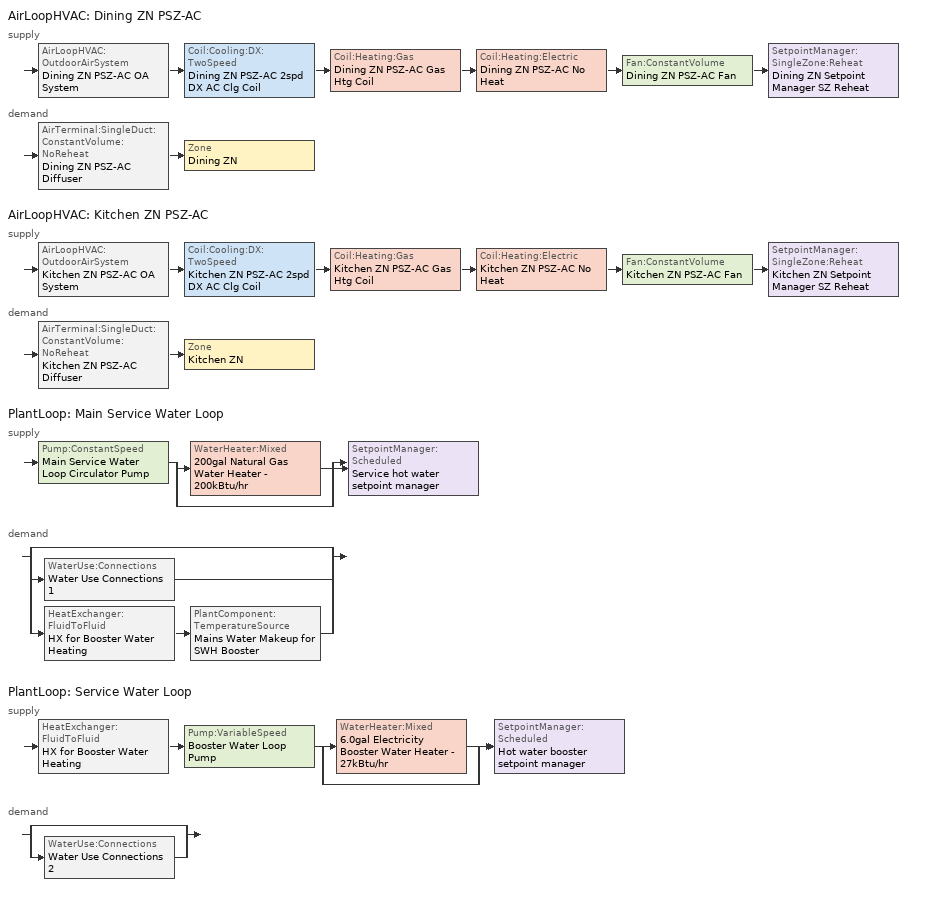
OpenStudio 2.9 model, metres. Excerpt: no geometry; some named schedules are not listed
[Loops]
AirLoopHVAC 'Dining ZN PSZ-AC'
 supply: AirLoopHVAC:OutdoorAirSystem 'Dining ZN PSZ-AC OA System' > Coil:Cooling:DX:TwoSpeed 'Dining ZN PSZ-AC 2spd DX AC Clg Coil' > Coil:Heating:Gas 'Dining ZN PSZ-AC Gas Htg Coil' > Coil:Heating:Electric 'Dining ZN PSZ-AC No Heat' > Fan:ConstantVolume 'Dining ZN PSZ-AC Fan' > SetpointManager:SingleZone:Reheat 'Dining ZN Setpoint Manager SZ Reheat'
 demand: AirTerminal:SingleDuct:ConstantVolume:NoReheat 'Dining ZN PSZ-AC Diffuser' > Zone 'Dining ZN'
AirLoopHVAC 'Kitchen ZN PSZ-AC'
 supply: AirLoopHVAC:OutdoorAirSystem 'Kitchen ZN PSZ-AC OA System' > Coil:Cooling:DX:TwoSpeed 'Kitchen ZN PSZ-AC 2spd DX AC Clg Coil' > Coil:Heating:Gas 'Kitchen ZN PSZ-AC Gas Htg Coil' > Coil:Heating:Electric 'Kitchen ZN PSZ-AC No Heat' > Fan:ConstantVolume 'Kitchen ZN PSZ-AC Fan' > SetpointManager:SingleZone:Reheat 'Kitchen ZN Setpoint Manager SZ Reheat'
 demand: AirTerminal:SingleDuct:ConstantVolume:NoReheat 'Kitchen ZN PSZ-AC Diffuser' > Zone 'Kitchen ZN'
PlantLoop 'Main Service Water Loop'
 supply: Pump:ConstantSpeed 'Main Service Water Loop Circulator Pump' > split
  | WaterHeater:Mixed '200gal Natural Gas Water Heater - 200kBtu/hr'
  | bypass
  join > SetpointManager:Scheduled 'Service hot water setpoint manager'
 demand: split
  | bypass
  | WaterUse:Connections 'Water Use Connections 1'
  | HeatExchanger:FluidToFluid 'HX for Booster Water Heating' > PlantComponent:TemperatureSource 'Mains Water Makeup for SWH Booster'
PlantLoop 'Service Water Loop'
 supply: HeatExchanger:FluidToFluid 'HX for Booster Water Heating' > Pump:VariableSpeed 'Booster Water Loop Pump' > split
  | WaterHeater:Mixed '6.0gal Electricity Booster Water Heater - 27kBtu/hr'
  | bypass
  join > SetpointManager:Scheduled 'Hot water booster setpoint manager'
 demand: split
  | bypass
  | WaterUse:Connections 'Water Use Connections 2'
[Sizing:Zone] Zone Cooling Design Supply Air Temperature Input Method=SupplyAirTemperature; Zone Cooling Design Supply Air Temperature {C}=12.7778; Zone Cooling Design Supply Air Temperature Difference {deltaC}=11.11; Zone Heating Design Supply Air Temperature Input Method=SupplyAirTemperature; Zone Heating Design Supply Air Temperature {C}=50; Zone Heating Design Supply Air Temperature Difference {deltaC}=11.11; Zone Cooling Design Supply Air Humidity Ratio {kg-H2O/kg-air}=0.0085; Zone Heating Design Supply Air Humidity Ratio {kg-H2O/kg-air}=0.008; Cooling Design Air Flow Method=DesignDayWithLimit; Heating Design Air Flow Method=DesignDay; Account for Dedicated Outdoor Air System=No; Dedicated Outdoor Air System Control Strategy=NeutralSupplyAir; Dedicated Outdoor Air Low Setpoint Temperature for Design {C}=autosize; Dedicated Outdoor Air High Setpoint Temperature for Design {C}=autosize
Name | Cooling Minimum Air Flow per Zone Floor Area {m3/s-m2}
Dining ZN | 0.00358118
Kitchen ZN | 0
[Zone equipment]
Dining ZN: Dining ZN PSZ-AC Diffuser, Dining ZN Exhaust Fan
Kitchen ZN: Kitchen ZN PSZ-AC Diffuser, Kitchen ZN Exhaust Fan
[AirLoopHVAC] Availability Schedule=RestaurantSitDown HVACOperationSchd; Design Supply Air Flow Rate {m3/s}=AutoSize
Dining ZN PSZ-AC; Kitchen ZN PSZ-AC
[Sizing:System] Type of Load to Size On=Sensible; Design Outdoor Air Flow Rate {m3/s}=Autosize; Central Heating Maximum System Air Flow Ratio=1; Preheat Design Temperature {C}=7.22222; Preheat Design Humidity Ratio {kg-H2O/kg-Air}=0.008; Precool Design Temperature {C}=12.7778; Precool Design Humidity Ratio {kg-H2O/kg-Air}=0.008; Central Cooling Design Supply Air Temperature {C}=12.7778; Central Heating Design Supply Air Temperature {C}=50; Sizing Option=Coincident; 100% Outdoor Air in Cooling=No; 100% Outdoor Air in Heating=No; Central Cooling Design Supply Air Humidity Ratio {kg-H2O/kg-Air}=0.0085; Central Heating Design Supply Air Humidity Ratio {kg-H2O/kg-Air}=0.008; Cooling Design Air Flow Method=DesignDay; Cooling Design Air Flow Rate {m3/s}=0; Heating Design Air Flow Method=DesignDay; Heating Design Air Flow Rate {m3/s}=0; System Outdoor Air Method=ZoneSum; Zone Maximum Outdoor Air Fraction=1; Cooling Supply Air Flow Rate Per Floor Area {m3/s-m2}=0.00996765; Cooling Fraction of Autosized Cooling Supply Air Flow Rate=1; Cooling Supply Air Flow Rate Per Unit Cooling Capacity {m3/s-W}=3.94755e-05; Heating Supply Air Flow Rate Per Floor Area {m3/s-m2}=0.00996765; Heating Fraction of Autosized Heating Supply Air Flow Rate=1; Heating Fraction of Autosized Cooling Supply Air Flow Rate=1; Heating Supply Air Flow Rate Per Unit Heating Capacity {m3/s-W}=3.15882e-05; Cooling Design Capacity Method=CoolingDesignCapacity; Cooling Design Capacity {W}=autosize; Cooling Design Capacity Per Floor Area {W/m2}=234.7; Fraction of Autosized Cooling Design Capacity=1; Heating Design Capacity Method=HeatingDesignCapacity; Heating Design Capacity {W}=autosize; Heating Design Capacity Per Floor Area {W/m2}=157; Fraction of Autosized Heating Design Capacity=1; Central Cooling Capacity Control Method=OnOff
Dining ZN PSZ-AC; Kitchen ZN PSZ-AC
[SetpointManager:SingleZone:Reheat] Minimum Supply Air Temperature {C}=12.7778; Maximum Supply Air Temperature {C}=50
Name | Control Zone
Dining ZN Setpoint Manager SZ Reheat | Dining ZN
Kitchen ZN Setpoint Manager SZ Reheat | Kitchen ZN
[Fan:ConstantVolume] Availability Schedule=RestaurantSitDown HVACOperationSchd; Fan Total Efficiency=0.54; Pressure Rise {Pa}=622.722; Maximum Flow Rate {m3/s}=AutoSize; Motor Efficiency=0.9; Motor In Airstream Fraction=1
Dining ZN PSZ-AC Fan; Kitchen ZN PSZ-AC Fan
[Coil:Heating:Gas] Availability Schedule=Always On Discrete; Gas Burner Efficiency=0.8; Nominal Capacity {W}=AutoSize; Parasitic Electric Load {W}=0; Parasitic Gas Load {W}=0
Dining ZN PSZ-AC Gas Htg Coil; Kitchen ZN PSZ-AC Gas Htg Coil
[Coil:Heating:Electric] Availability Schedule=Always Off Discrete; Efficiency=1; Nominal Capacity {W}=0
Dining ZN PSZ-AC No Heat; Kitchen ZN PSZ-AC No Heat
[Coil:Cooling:DX:TwoSpeed] Availability Schedule=Always On Discrete; Rated High Speed Total Cooling Capacity {W}=Autosize; Rated High Speed Sensible Heat Ratio=Autosize; Rated High Speed COP {W/W}=3; Rated High Speed Air Flow Rate {m3/s}=Autosize; Rated Low Speed Total Cooling Capacity {W}=Autosize; Rated Low Speed Sensible Heat Ratio=0.69; Rated Low Speed COP {W/W}=3; Condenser Type=AirCooled; High Speed Evaporative Condenser Effectiveness=0; High Speed Evaporative Condenser Air Flow Rate {m3/s}=Autosize; High Speed Evaporative Condenser Pump Rated Power Consumption {W}=Autosize; Low Speed Evaporative Condenser Effectiveness=0; Low Speed Evaporative Condenser Air Flow Rate {m3/s}=Autosize; Low Speed Evaporative Condenser Pump Rated Power Consumption {W}=Autosize; Basin Heater Capacity {W/K}=10; Basin Heater Setpoint Temperature {C}=2
Name | Total Cooling Capacity Function of Temperature Curve | Total Cooling Capacity Function of Flow Fraction Curve | Energy Input Ratio Function of Temperature Curve | Energy Input Ratio Function of Flow Fraction Curve | Part Load Fraction Correlation Curve | Low Speed Total Cooling Capacity Function of Temperature Curve | Low Speed Energy Input Ratio Function of Temperature Curve
Dining ZN PSZ-AC 2spd DX AC Clg Coil | Curve Biquadratic 5 | Curve Quadratic 4 | Curve Biquadratic 6 | Curve Quadratic 5 | Curve Quadratic 6 | Curve Biquadratic 7 | Curve Biquadratic 8
Kitchen ZN PSZ-AC 2spd DX AC Clg Coil | Curve Biquadratic 13 | Curve Quadratic 10 | Curve Biquadratic 14 | Curve Quadratic 11 | Curve Quadratic 12 | Curve Biquadratic 15 | Curve Biquadratic 16
[Controller:OutdoorAir] Minimum Outdoor Air Flow Rate {m3/s}=autosize; Maximum Outdoor Air Flow Rate {m3/s}=Autosize; Economizer Control Type=NoEconomizer; Economizer Control Action Type=ModulateFlow; Economizer Maximum Limit Dry-Bulb Temperature {C}=28; Economizer Maximum Limit Enthalpy {J/kg}=64000; Lockout Type=NoLockout; Minimum Limit Type=FixedMinimum; Minimum Outdoor Air Schedule=RestaurantSitDown MinOA_MotorizedDamper_Sched; High Humidity Control=No; Heat Recovery Bypass Control Type=BypassWhenWithinEconomizerLimits
Name | Controller Mechanical Ventilation
Dining ZN PSZ-AC OA System Controller | Controller Mechanical Ventilation 1
Kitchen ZN PSZ-AC OA System Controller | Controller Mechanical Ventilation 2
[Controller:MechanicalVentilation] Availability Schedule=Always On Discrete; System Outdoor Air Method=ZoneSum
Controller Mechanical Ventilation 1; Controller Mechanical Ventilation 2
[AirLoopHVAC:OutdoorAirSystem]
Name | Controller
Dining ZN PSZ-AC OA System | Dining ZN PSZ-AC OA System Controller
Kitchen ZN PSZ-AC OA System | Kitchen ZN PSZ-AC OA System Controller
[AirTerminal:SingleDuct:ConstantVolume:NoReheat] Availability Schedule=Always On Discrete; Maximum Air Flow Rate {m3/s}=AutoSize
Dining ZN PSZ-AC Diffuser; Kitchen ZN PSZ-AC Diffuser
[Fan:ZoneExhaust] Availability Schedule=RestaurantSitDown HVACOperationSchd; Fan Total Efficiency=0.6; Pressure Rise {Pa}=0; System Availability Manager Coupling Mode=Decoupled
Name | Maximum Flow Rate {m3/s}
Dining ZN Exhaust Fan | 1.331432
Kitchen ZN Exhaust Fan | 2.548516
[Refrigeration:System]
RefrSystem - FullServiceRestaurant: Refrigeration Condenser=Refrigeration Condenser Air Cooled 1; Minimum Condensing Temperature {C}=21; Refrigeration System Working Fluid Type=R404a; Suction Temperature Control Type=ConstantSuctionTemperature; Suction Piping Zone=Kitchen ZN
[Refrigeration:Case]
Case Full Service Restaurant: Availability Schedule=Always On Discrete; Zone=Kitchen ZN; Rated Ambient Temperature {C}=23.8889; Rated Ambient Relative Humidity {percent}=55; Rated Total Cooling Capacity per Unit Length {W/m}=734; Rated Latent Heat Ratio=0.08; Rated Runtime Fraction=0.85; Case Length {m}=3.05; Case Operating Temperature {C}=2; Latent Case Credit Curve Type=CaseTemperatureMethod; Latent Case Credit Curve=Refrigeration Case Latent Credit Curve; Standard Case Fan Power per Unit Length {W/m}=18.8571; Operating Case Fan Power per Unit Length {W/m}=18.8571; Standard Case Lighting Power per Unit Length {W/m}=33; Installed Case Lighting Power per Unit Length {W/m}=33; Case Lighting Schedule=RestaurantSitDown walkin_occ_lght_SCH; Fraction of Lighting Energy to Case=1; Anti-Sweat Heater Control Type=None; Humidity at Zero Anti-Sweat Heater Energy {percent}=0; Case Height {m}=1.5; Fraction of Anti-Sweat Heater Energy to Case=0.2; Case Defrost Power per Unit Length {W/m}=0; Case Defrost Type=None; Case Defrost Schedule=Refrigeration Defrost Schedule; Case Defrost Drip-Down Schedule=Refrigeration Defrost Schedule 1; Defrost Energy Correction Curve Type=None; Under Case HVAC Return Air Fraction=0.05; Refrigerated Case Restocking Schedule=RestaurantSitDown Kitchen_Case:2_SELFCONTAINEDDISPLAYCASE_CaseStockingSched; Case Credit Fraction Schedule=Refrigeration Case Credit Schedule; Design Evaporator Temperature or Brine Inlet Temperature {C}=-5.56
[Refrigeration:WalkIn]
Walk-In Full Service Restaurant: Availability Schedule=Always On Discrete; Rated Coil Cooling Capacity {W}=1678.72; Operating Temperature {C}=-23; Rated Cooling Source Temperature {C}=-28.3333; Rated Total Heating Power {W}=0; Rated Cooling Coil Fan Power {W}=51.5886; Rated Circulation Fan Power {W}=0; Rated Total Lighting Power {W}=80.52; Lighting Schedule=FullServiceRestaurant Bldg Light; Defrost Type=Electric; Defrost Control Type=TimeSchedule; Defrost Schedule=Refrigeration Defrost Schedule 2; Defrost Drip-Down Schedule=Refrigeration Defrost Schedule 3; Defrost Power {W}=2000.8; Temperature Termination Defrost Fraction to Ice=0.7; Restocking Schedule=RestaurantSitDown Kitchen_Case:1_WALKINFREEZER_WalkInStockingSched; Insulated Floor Surface Area {m2}=7.43224; Insulated Floor U-Value {W/m2-K}=0.207; WalkIn Zone Boundary 1=Refrigeration Walk In Zone Boundary 1
[Refrigeration:WalkIn:ZoneBoundary]
Refrigeration Walk In Zone Boundary 1: Zone=Kitchen ZN; Total Insulated Surface Area Facing Zone {m2}=43.4; Insulated Surface U-Value Facing Zone {W/m2-K}=0.235; Area of Stocking Doors Facing Zone {m2}=2; Height of Stocking Doors Facing Zone {m}=2; Stocking Door Opening Schedule Name Facing Zone=door_wi_sched; Stocking Door Opening Protection Type Facing Zone=StripCurtain
[Refrigeration:Condenser:AirCooled]
Refrigeration Condenser Air Cooled 1: Rated Effective Total Heat Rejection Rate Curve=Curve Linear 1; Rated Subcooling Temperature Difference {deltaC}=0; Condenser Fan Speed Control Type=Fixed; Rated Fan Power {W}=852.175; Minimum Fan Air Flow Ratio=0.1
[PlantLoop] Glycol Concentration=0; Plant Loop Volume {m3}=Autocalculate; Load Distribution Scheme=Optimal
Name | Maximum Loop Temperature {C} | Minimum Loop Temperature {C}
Main Service Water Loop | 60 | 10
Service Water Loop
[Sizing:Plant] Loop Type=Heating; Loop Design Temperature Difference {deltaC}=5; Sizing Option=NonCoincident; Zone Timesteps in Averaging Window=1; Coincident Sizing Factor Mode=None
Name | Design Loop Exit Temperature {C}
Main Service Water Loop | 60
Service Water Loop | 82.2222
[SetpointManager:Scheduled] Control Variable=Temperature
Name | Schedule
Service hot water setpoint manager | Service Water Loop Temp - 140F
Hot water booster setpoint manager | Service Water Booster Temp - 180.00000000000006F
[Pump:ConstantSpeed]
Main Service Water Loop Circulator Pump: Rated Flow Rate {m3/s}=autosize; Rated Pump Head {Pa}=29891; Rated Power Consumption {W}=autosize; Motor Efficiency=0.3; Fraction of Motor Inefficiencies to Fluid Stream=0; Pump Control Type=Intermittent; Design Power Sizing Method=PowerPerFlowPerPressure; Design Electric Power per Unit Flow Rate {W/(m3/s)}=348701.1; Design Shaft Power per Unit Flow Rate per Unit Head {W-s/m3-Pa}=1.28205
[WaterHeater:Mixed] Deadband Temperature Difference {deltaC}=2; Heater Control Type=Cycle; Off Cycle Parasitic Heat Fraction to Tank=0.8; Use Side Effectiveness=1; Source Side Effectiveness=1; Use Side Design Flow Rate {m3/s}=autosize; Source Side Design Flow Rate {m3/s}=autosize; Indirect Water Heating Recovery Time {hr}=1.5; Source Side Flow Control Mode=IndirectHeatPrimarySetpoint
Name | Tank Volume {m3} | Setpoint Temperature Schedule | Maximum Temperature Limit {C} | Heater Maximum Capacity {W} | Heater Fuel Type | Heater Thermal Efficiency | Off Cycle Parasitic Fuel Consumption Rate {W} | Off Cycle Parasitic Fuel Type | On Cycle Parasitic Fuel Consumption Rate {W} | On Cycle Parasitic Fuel Type | Ambient Temperature Indicator | Ambient Temperature Thermal Zone | Off Cycle Loss Coefficient to Ambient Temperature {W/K} | On Cycle Loss Coefficient to Ambient Temperature {W/K} | Ambient Temperature Schedule
200gal Natural Gas Water Heater - 200kBtu/hr | 0.757082 | Service Water Loop Temp - 140F | 60 | 58614.2 | NaturalGas | 0.78 | 993.32 | NaturalGas | 993.32 | NaturalGas | ThermalZone | Kitchen ZN | 6 | 6
6.0gal Electricity Booster Water Heater - 27kBtu/hr | 0.0227125 | Service Water Booster Temp - 180.00000000000006F | 82.2222 | 7999.96 | Electricity | 1 | 0 | Electricity | 0 | Electricity | Schedule |  | 1.053 | 1.053 | Water Heater Ambient Temp Schedule - 71.6
[WaterUse:Connections]
Name | Water Use Equipment Name 1
Water Use Connections 1 | Kitchen Service Water Use 2.22gpm
Water Use Connections 2 | Booster Water Fixture - 1.33 gpm at 180F
[WaterUse:Equipment:Definition]
Name | Peak Flow Rate {m3/s} | Target Temperature Schedule | Sensible Fraction Schedule | Latent Fraction Schedule
Kitchen Service Water Use Def 2.22gpm | 0.000139808 | Mixed Water At Faucet Temp - 140F | Fraction Sensible - 0.2 | Fraction Latent - 0.05
Booster Water Fixture Def - 1.33 gpm | 8.391e-05 | Mixed Water At Faucet Temp - 180F
[WaterUse:Equipment] Flow Rate Fraction Schedule=RestaurantSitDown BLDG_SWH_SCH
Name | Water Use Equipment Definition
Kitchen Service Water Use 2.22gpm | Kitchen Service Water Use Def 2.22gpm
Booster Water Fixture - 1.33 gpm at 180F | Booster Water Fixture Def - 1.33 gpm
[Pump:VariableSpeed]
Booster Water Loop Pump: Rated Pump Head {Pa}=0; Rated Power Consumption {W}=0; Motor Efficiency=1; Minimum Flow Rate {m3/s}=0; Pump Control Type=Continuous; Skin Loss Radiative Fraction=0.5; Design Power Sizing Method=PowerPerFlowPerPressure; Design Electric Power per Unit Flow Rate {W/(m3/s)}=348701.1; Design Shaft Power per Unit Flow Rate per Unit Head {W-s/m3-Pa}=1.28205; Design Minimum Flow Rate Fraction=0
[HeatExchanger:FluidToFluid]
HX for Booster Water Heating: Loop Demand Side Design Flow Rate {m3/s}=autosize; Loop Supply Side Design Flow Rate {m3/s}=autosize; Heat Exchange Model Type=Ideal; Heat Exchanger U-Factor Times Area Value {W/K}=autosize; Control Type=UncontrolledOn; Minimum Temperature Difference to Activate Heat Exchanger {deltaC}=0.01; Heat Transfer Metering End Use Type=LoopToLoop; Component Override Cooling Control Temperature Mode=Loop; Sizing Factor=1; Operation Minimum Temperature Limit {C}=0; Operation Maximum Temperature Limit {C}=100
[PlantComponent:TemperatureSource]
Mains Water Makeup for SWH Booster: Design Volume Flow Rate {m3/s}=autosize; Temperature Specification Type=Scheduled; Source Temperature {C}=8; Source Temperature Schedule=Mains Water Temperature
[Schedule:Constant]
Name | Value
Always On Discrete | 1
Always Off Discrete | 0
Mains Water Temperature | 10
[Schedule:Ruleset]
Name | Default Day Schedule | Summer Design Day Schedule | Winter Design Day Schedule
RestaurantSitDown HVACOperationSchd | RestaurantSitDown HVACOperationSchd Default | RestaurantSitDown HVACOperationSchd Summer Design Day | RestaurantSitDown HVACOperationSchd Winter Design Day
RestaurantSitDown MinOA_MotorizedDamper_Sched | RestaurantSitDown MinOA_MotorizedDamper_Sched Default | RestaurantSitDown MinOA_MotorizedDamper_Sched Summer Design Day | RestaurantSitDown MinOA_MotorizedDamper_Sched Winter Design Day
RestaurantSitDown walkin_occ_lght_SCH | RestaurantSitDown walkin_occ_lght_SCH Default | RestaurantSitDown walkin_occ_lght_SCH Summer Design Day | RestaurantSitDown walkin_occ_lght_SCH Winter Design Day
RestaurantSitDown Kitchen_Case:2_SELFCONTAINEDDISPLAYCASE_CaseStockingSched | RestaurantSitDown Kitchen_Case:2_SELFCONTAINEDDISPLAYCASE_CaseStockingSched Default | RestaurantSitDown Kitchen_Case:2_SELFCONTAINEDDISPLAYCASE_CaseStockingSched Summer Design Day | RestaurantSitDown Kitchen_Case:2_SELFCONTAINEDDISPLAYCASE_CaseStockingSched Winter Design Day
Refrigeration Defrost Schedule | Refrigeration Defrost Schedule Default
Refrigeration Defrost Schedule 1 | Refrigeration Defrost Schedule Default 1
Refrigeration Case Credit Schedule | Refrigeration Case Credit Schedule Default
RestaurantSitDown Kitchen_Case:1_WALKINFREEZER_WalkInStockingSched | RestaurantSitDown Kitchen_Case:1_WALKINFREEZER_WalkInStockingSched Default | RestaurantSitDown Kitchen_Case:1_WALKINFREEZER_WalkInStockingSched Summer Design Day | RestaurantSitDown Kitchen_Case:1_WALKINFREEZER_WalkInStockingSched Winter Design Day
FullServiceRestaurant Bldg Light | FullServiceRestaurant Bldg Light Default | FullServiceRestaurant Bldg Light Summer Design Day | FullServiceRestaurant Bldg Light Winter Design Day
door_wi_sched | door_wi_sched Default
Refrigeration Defrost Schedule 2 | Refrigeration Defrost Schedule Default 2
Refrigeration Defrost Schedule 3 | Refrigeration Defrost Schedule Default 3
Service Water Loop Temp - 140F | Service Water Loop Temp - 140F Default
Fraction Sensible - 0.2 | Fraction Sensible - 0.2 Default
Fraction Latent - 0.05 | Fraction Latent - 0.05 Default
Mixed Water At Faucet Temp - 140F | Mixed Water At Faucet Temp - 140F Default
RestaurantSitDown BLDG_SWH_SCH | RestaurantSitDown BLDG_SWH_SCH Default | RestaurantSitDown BLDG_SWH_SCH Summer Design Day | RestaurantSitDown BLDG_SWH_SCH Winter Design Day
Service Water Booster Temp - 180.00000000000006F | Service Water Booster Temp - 180.00000000000006F Default
Water Heater Ambient Temp Schedule - 71.6 | Water Heater Ambient Temp Schedule - 71.6 Default
[Schedule:Day]
RestaurantSitDown HVACOperationSchd Default; RestaurantSitDown HVACOperationSchd Winter Design Day; RestaurantSitDown HVACOperationSchd Summer Design Day: 1, 0, 1, 5, 0, 0, 24, 0, 1
RestaurantSitDown MinOA_MotorizedDamper_Sched Default; RestaurantSitDown MinOA_MotorizedDamper_Sched Summer Design Day: 1, 0, 1, 6, 0, 0, 24, 0, 1
RestaurantSitDown MinOA_MotorizedDamper_Sched Winter Design Day; RestaurantSitDown walkin_occ_lght_SCH Summer Design Day; FullServiceRestaurant Bldg Light Summer Design Day: 24, 0, 1
RestaurantSitDown walkin_occ_lght_SCH Default: 1, 0, 0.2, 6, 0, 0.15, 8, 0, 0.156, 10, 0, 0.26, 16, 0, 0.364, 22, 0, 0.312, 23, 0, 0.26, 24, 0, 0.156
RestaurantSitDown walkin_occ_lght_SCH Winter Design Day; FullServiceRestaurant Bldg Light Winter Design Day: 24, 0, 0
RestaurantSitDown Kitchen_Case:2_SELFCONTAINEDDISPLAYCASE_CaseStockingSched Default; RestaurantSitDown Kitchen_Case:2_SELFCONTAINEDDISPLAYCASE_CaseStockingSched Winter Design Day; RestaurantSitDown Kitchen_Case:2_SELFCONTAINEDDISPLAYCASE_CaseStockingSched Summer Design Day: 6, 0, 0, 7, 0, 50, 9, 0, 70, 10, 0, 80, 11, 0, 70, 13, 0, 50, 14, 0, 80, 15, 0, 90, 16, 0, 80, 24, 0, 0
Refrigeration Defrost Schedule Default; Refrigeration Defrost Schedule Default 1: 0, 59, 0, 24, 0, 0
Refrigeration Case Credit Schedule Default: 7, 0, 0.2, 21, 0, 0.4, 24, 0, 0.2
RestaurantSitDown Kitchen_Case:1_WALKINFREEZER_WalkInStockingSched Default: 4, 0, 0, 5, 0, 725, 6, 0, 417, 7, 0, 290, 24, 0, 0
RestaurantSitDown Kitchen_Case:1_WALKINFREEZER_WalkInStockingSched Winter Design Day; RestaurantSitDown Kitchen_Case:1_WALKINFREEZER_WalkInStockingSched Summer Design Day: 4, 0, 0, 5, 0, 125, 6, 0, 117, 7, 0, 90, 19, 0, 0, 20, 0, 125, 21, 0, 117, 22, 0, 90, 24, 0, 0
FullServiceRestaurant Bldg Light Default: 1, 0, 0.45, 5, 0, 0.15, 6, 0, 0.45, 24, 0, 0.9
door_wi_sched Default: 6, 0, 0, 22, 0, 0.0625, 24, 0, 0
Refrigeration Defrost Schedule Default 2; Refrigeration Defrost Schedule Default 3: 0, 59, 1, 10, 0, 0, 10, 59, 1, 24, 0, 0
Service Water Loop Temp - 140F Default: 24, 0, 60
RestaurantSitDown BLDG_SWH_SCH Default: 1, 0, 0.25, 6, 0, 0, 10, 0, 0.15, 12, 0, 0.5, 14, 0, 0.4, 17, 0, 0.3, 18, 0, 0.4, 20, 0, 0.5, 21, 0, 0.4, 22, 0, 0.5, 23, 0, 0.4, 24, 0, 0.2
Service Water Booster Temp - 180.00000000000006F Default: 24, 0, 82.2222
Water Heater Ambient Temp Schedule - 71.6 Default: 24, 0, 22
[Schedule:Rule] Date Specification Type=DateRange; Start Month=1; Start Day=1; End Month=12; End Day=31
Name | Schedule Ruleset | Rule Order | Day Schedule | Apply Sunday | Apply Monday | Apply Tuesday | Apply Wednesday | Apply Thursday | Apply Friday | Apply Saturday
Schedule Rule 15 | RestaurantSitDown HVACOperationSchd | 0 | RestaurantSitDown HVACOperationSchd Default|WntrDsn|SmrDsn|Sun|Wkdy Day | Yes | Yes | Yes | Yes | Yes | Yes
Schedule Rule 16 | RestaurantSitDown MinOA_MotorizedDamper_Sched | 0 | RestaurantSitDown MinOA_MotorizedDamper_Sched Default|SmrDsn|Sat|Wkdy Day |  | Yes | Yes | Yes | Yes | Yes | Yes
Schedule Rule 17 | RestaurantSitDown walkin_occ_lght_SCH | 1 | RestaurantSitDown walkin_occ_lght_SCH Sat Day |  |  |  |  |  |  | Yes
Schedule Rule 18 | RestaurantSitDown walkin_occ_lght_SCH | 0 | RestaurantSitDown walkin_occ_lght_SCH Wkdy Day |  | Yes | Yes | Yes | Yes | Yes
Schedule Rule 19 | RestaurantSitDown Kitchen_Case:1_WALKINFREEZER_WalkInStockingSched | 0 | RestaurantSitDown Kitchen_Case:1_WALKINFREEZER_WalkInStockingSched WntrDsn|SmrDsn|Wknd|Mon|Wed|Thu Day | Yes | Yes |  | Yes | Yes |  | Yes
[Curve:Biquadratic] Minimum Value of x=17; Maximum Value of x=22; Minimum Value of y=13; Maximum Value of y=46
Name | Coefficient1 Constant | Coefficient2 x | Coefficient3 x**2 | Coefficient4 y | Coefficient5 y**2 | Coefficient6 x*y
Curve Biquadratic 5; Curve Biquadratic 7; Curve Biquadratic 13; Curve Biquadratic 15 | 0.42415 | 0.04426 | -0.00042 | 0.00333 | -8e-005 | -0.00021
Curve Biquadratic 6; Curve Biquadratic 8; Curve Biquadratic 14; Curve Biquadratic 16 | 1.23649 | -0.02431 | 0.00057 | -0.01434 | 0.00063 | -0.00038
[Curve:Quadratic]
Name | Coefficient1 Constant | Coefficient2 x | Coefficient3 x**2 | Minimum Value of x | Maximum Value of x
Curve Quadratic 4; Curve Quadratic 10 | 0.77136 | 0.34053 | -0.11088 | 0.75918 | 1.13877
Curve Quadratic 5; Curve Quadratic 11 | 1.2055 | -0.32953 | 0.12308 | 0.75918 | 1.13877
Curve Quadratic 6; Curve Quadratic 12 | 0.771 | 0.229 | 0 | 0 | 1
[Curve:Cubic]
Refrigeration Case Latent Credit Curve: Coefficient1 Constant=0.0265263; Coefficient2 x=0.00107803; Coefficient3 x**2=6.02558e-05; Coefficient4 x**3=1.23732e-06; Minimum Value of x=-35; Maximum Value of x=20
[Curve:Linear]
Curve Linear 1: Coefficient1 Constant=0; Coefficient2 x=636.438; Minimum Value of x=1.4; Maximum Value of x=33.3
